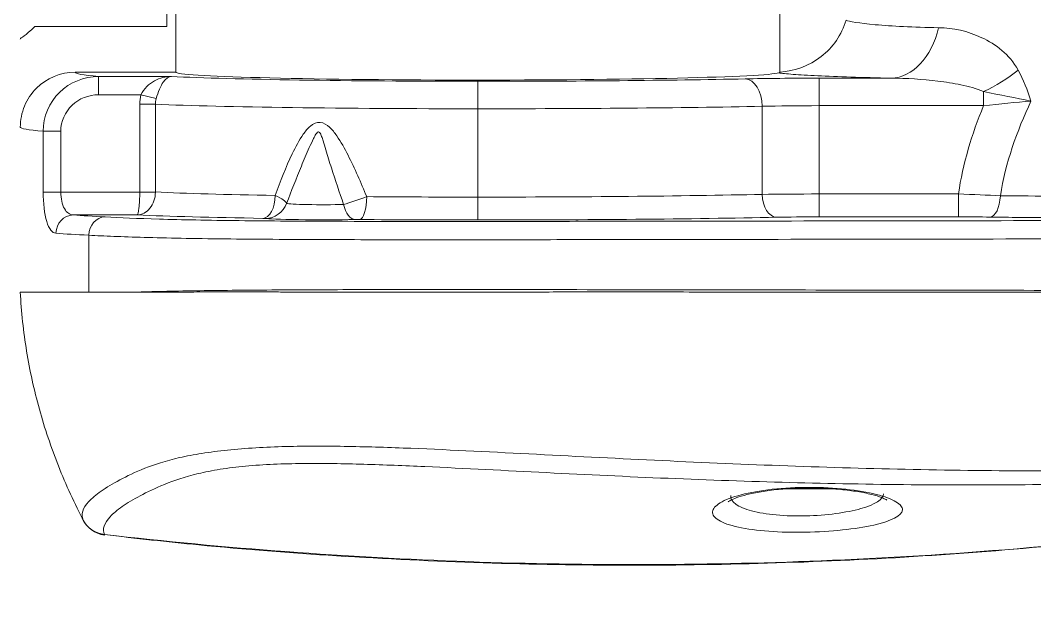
# Model space of a CAD drawing. Header units: millimetres. Extents: x 0 to 594, y 0 to 532.
# Drawn here: x 468.86 to 474.4, y 277.87 to 281.15 of the extents above; entities that cross this region are included whole.
import ezdxf

# ---------------------------------------------------------------- set-up
doc = ezdxf.new("R2010")
doc.units = ezdxf.units.MM
for name, color, linetype, true_color in [('13', 7, 'Continuous', 0xffffff), ('201', 7, 'Continuous', 0xffffff), ('4', 7, 'Continuous', 0xffffff)]:
    doc.layers.add(name, color=color, linetype=linetype, true_color=true_color)

# ---------------------------------------------------------------- blocks, each defined once
blk = doc.blocks.new('_U13')
at = {"layer": '201', "color": 250, "lineweight": 13}
blk.add_arc((430.61169, 282.820884), 53.921515, 175, 359.999943, dxfattribs=at)

msp = doc.modelspace()

# ---------------------------------------------------------------- linework, layer by layer
at = {"layer": '13', "color": 250, "linetype": 'Continuous', "lineweight": 18}
msp.add_circle((430.61169, 282.82088), 80.5978, dxfattribs=at)
at = {"layer": '4', "color": 250, "linetype": 'Continuous', "lineweight": 18}
for p, q in [((469.71169, 281.22088), (469.71169, 280.87089)), ((473.01169, 280.87147), (473.01169, 281.22088)), ((469.1617, 280.87088), (469.71169, 280.87088)), ((469.28933, 280.84725), (469.68767, 280.84725)), ((473.2265, 280.83805), (473.62025, 280.83805)), ((469.50024, 280.09151), (469.15115, 280.09151)), ((473.03598, 278.59588), (473.30028, 278.59588))]:
    msp.add_line(p, q, dxfattribs=at)
at = {"layer": '4', "color": 250, "linetype": 'Continuous', "lineweight": 13}
for p, q in [((469.28933, 280.84725), (469.28933, 280.74728)), ((471.36169, 280.82103), (471.36169, 280.67108)), ((473.2265, 280.6881), (473.2265, 280.83805)), ((469.52075, 280.74728), (469.28933, 280.74728)), ((469.52075, 280.74728), (469.60451, 280.7265)), ((474.12429, 280.6881), (474.12429, 280.7654)), ((469.51439, 280.21679), (469.51439, 280.69538)), ((469.51439, 280.69538), (469.60032, 280.69538)), ((469.60032, 280.69538), (469.60032, 280.21679)), ((472.9157, 280.20387), (472.9157, 280.68441)), ((473.2265, 280.6881), (473.2265, 280.20599)), ((474.12429, 280.6881), (473.2265, 280.6881)), ((471.36169, 280.67108), (471.36169, 280.18897)), ((468.98654, 280.21647), (468.98654, 280.5486)), ((468.98654, 280.5486), (469.08297, 280.5486)), ((469.08297, 280.5486), (469.08297, 280.21647)), ((468.98654, 280.21647), (469.08297, 280.21647)), ((469.08297, 280.21647), (469.51439, 280.21647)), ((469.51439, 280.21679), (469.60032, 280.21679)), ((469.51439, 280.21647), (469.60029, 280.21519)), ((471.36169, 280.06401), (471.36169, 280.18897)), ((473.2265, 280.08104), (473.2265, 280.20599)), ((473.2265, 280.20599), (473.98805, 280.20599)), ((473.98805, 280.08104), (473.98805, 280.20599)), ((473.98805, 280.08104), (473.2265, 280.08104)), ((469.23609, 279.98079), (469.23609, 279.67088)), ((469.32132, 278.34728), (469.32209, 278.34409))]:
    msp.add_line(p, q, dxfattribs=at)
at = {"layer": '4', "color": 250, "linetype": 'Continuous', "lineweight": 18}
msp.add_arc((469.33919, 278.49313), 0.15, 203.71737, 263.47648, dxfattribs=at)
at = {"layer": '4', "color": 250, "linetype": 'Continuous', "lineweight": 13}
for centre, major_axis, ratio, start_param, end_param in [((473.62025, 281.23791), (0.00986, 0.39988), 0.68545, 3.1775519, 4.413369), ((472.36169, 280.87068), (3.2, 0), 0.026186, 3.1391386, 3.4249846), ((471.36169, 280.87078), (1.9, 0), 0.026186, 3.63428, 4.712389), ((474.12429, 280.97153), (0.34114, 0.20886), 0.456334, 4.4399478, 5.0040248), ((471.36169, 280.88256), (2.35, 0), 0.026186, 4.712389, 5.383175), ((473.2265, 280.82103), (0.65, 0), 0.026186, 1.5707963, 2.2415823), ((472.82245, 280.68441), (-0.00312, 0.14997), 0.62152, 4.6994749, 6.2497645), ((471.36169, 280.72083), (2.05, 0), 0.02427, 3.678671, 4.712389), ((471.36169, 280.73262), (2.5, 0), 0.024615, 4.712389, 5.383175), ((473.2265, 280.67108), (0.5, 0), 0.034042, 1.5707963, 2.2415823), ((472.36169, 280.57078), (3.5, 0), 0.023941, 3.1415927, 3.4094916), ((471.36169, 280.24593), (2.05, 0), 0.027783, 3.678671, 4.1418442), ((470.18699, 280.19799), (0.0021, 0.12498), 0.540037, 3.1726999, 4.7214638), ((470.71739, 280.19153), (0.00102, 0.125), 0.296221, 3.1690031, 4.7147948), ((471.36169, 280.24593), (2.05, 0), 0.027783, 4.4116463, 4.712389), ((471.36169, 280.25771), (2.5, 0), 0.027495, 4.712389, 5.383175), ((472.9934, 280.20387), (-0.0026, 0.12497), 0.62152, 1.5578822, 3.1081718), ((473.2265, 280.19617), (0.5, 0), 0.019639, 1.5707963, 2.2415823), ((474.16033, 280.20492), (0.00166, 0.12499), 0.451589, 3.1709358, 4.6492419), ((470.19999, 280.19746), (0.02872, 0.12166), 0.993567, 3.3748532, 4.5935743), ((470.69325, 280.19145), (-0.00219, 0.12498), 0.555223, 1.9101936, 3.1101135), ((469.15115, 279.99154), (-0.00749, -0.09972), 0.943989, 3.2210058, 4.7831859), ((472.36169, 280.12081), (3.4, 0), 0.026186, 3.476996, 3.608358), ((469.32539, 279.98079), (-0.00519, -0.09987), 0.892784, 3.1997339, 4.7587503), ((471.36169, 280.12097), (2.175, 0), 0.026186, 3.6852172, 4.1418442), ((470.51645, 280.07342), (0.3184, 0), 0.026187, 3.2520765, 5.301069), ((471.36169, 280.13275), (2.625, 0), 0.026186, 4.712389, 5.383175), ((473.2265, 280.07122), (0.375, 0), 0.026186, 1.5707963, 2.2415823), ((471.36169, 280.12097), (2.175, 0), 0.026186, 4.4116463, 4.712389), ((472.36169, 280.02085), (3.5, 0), 0.025438, 3.476996, 3.608358), ((469.3383, 278.49516), (0.13734, 0.06031), 0.989766, 3.2054554, 4.1887891)]:
    msp.add_ellipse(centre, major_axis=major_axis, ratio=ratio, start_param=start_param, end_param=end_param, dxfattribs=at)
at = {"layer": '4', "color": 250, "linetype": 'Continuous', "lineweight": 18}
msp.add_ellipse((471.36169, 280.87088), major_axis=(1.65, 0), ratio=0.026186, start_param=3.1415927, end_param=6.1993986, dxfattribs=at)
for points in [[(469.66169, 281.12088), (469.66169, 281.15142), (469.66169, 281.1847), (469.66169, 281.22088)], [(468.86169, 281.05182), (468.86169, 281.05903), (468.8892, 281.06711), (468.94167, 281.12088)], [(473.0059, 280.86727), (473.00976, 280.86847), (473.01169, 280.87004), (473.01169, 280.87147)], [(469.50423, 279.67088), (469.54273, 279.67093), (469.5847, 279.67094), (469.62996, 279.67088)]]:
    msp.add_open_spline(points, degree=3, dxfattribs=at)
for points, knots in [([(468.94167, 281.12088), (469.00393, 281.12088), (469.06734, 281.12088), (469.19579, 281.12088), (469.25756, 281.12088), (469.37817, 281.12088), (469.43731, 281.12088), (469.55171, 281.12088), (469.60729, 281.12088), (469.66169, 281.12088)], [0, 0, 0, 0, 0.25, 0.25, 0.5, 0.5, 0.75, 0.75, 1, 1, 1, 1]), ([(473.01169, 280.87147), (473.0933, 280.87587), (473.17305, 280.90572), (473.3015, 281.00605), (473.34941, 281.07535), (473.37337, 281.15398)], [0, 0, 0, 0, 0.5, 0.5, 1, 1, 1, 1]), ([(468.86169, 280.57078), (468.86169, 280.60984), (468.86965, 280.64977), (468.89959, 280.72193), (468.92195, 280.75538), (469.00496, 280.83837), (469.08245, 280.87088), (469.1617, 280.87088)], [0, 0, 0, 0, 0.25, 0.25, 0.5, 0.5, 1, 1, 1, 1]), ([(476.63716, 280.09806), (476.57377, 280.09543), (476.50126, 280.09296), (476.34152, 280.08842), (476.25475, 280.08636), (476.06742, 280.08267), (475.96569, 280.08103), (475.75506, 280.0783), (475.64578, 280.07721), (475.41934, 280.07554), (475.30186, 280.07498), (475.06851, 280.07444), (474.95145, 280.07445), (474.71649, 280.07507), (474.60002, 280.07569), (474.37541, 280.07743), (474.26624, 280.07856), (474.16033, 280.07996)], [0, 0, 0, 0, 0.125, 0.125, 0.25, 0.25, 0.375, 0.375, 0.5, 0.5, 0.625, 0.625, 0.75, 0.75, 0.875, 0.875, 1, 1, 1, 1]), ([(468.86169, 279.67088), (468.86736, 279.56243), (468.89034, 279.34773), (468.96031, 279.02915), (469.06592, 278.71692), (469.15772, 278.51629), (469.20971, 278.41698)], [0, 0, 0, 0, 0.2474291, 0.4946214, 0.7445264, 1, 1, 1, 1]), ([(468.91022, 279.67088), (468.87796, 279.67088), (468.86167, 279.67088), (468.86169, 279.67088), (468.86169, 279.67088)], [0, 0, 0, 0, 0.9986839, 1, 1, 1, 1]), ([(469.15937, 279.67088), (469.0631, 279.67088), (468.97322, 279.67088), (468.91877, 279.67088), (468.91022, 279.67088)], [0, 0, 0, 0, 0.8224938, 1, 1, 1, 1]), ([(469.23608, 279.67088), (469.21241, 279.67088), (469.18667, 279.67088), (469.16233, 279.67088), (469.15937, 279.67088)], [0, 0, 0, 0, 0.8775854, 1, 1, 1, 1]), ([(469.50422, 279.67088), (469.44263, 279.67088), (469.35302, 279.67088), (469.27205, 279.67088), (469.2401, 279.67088), (469.23608, 279.67088)], [0, 0, 0, 0, 0.5816671, 0.9470014, 1, 1, 1, 1]), ([(469.62996, 279.67088), (469.65015, 279.67089), (469.69082, 279.67089), (469.75666, 279.67091), (469.82662, 279.67094), (469.90094, 279.67096), (469.97931, 279.67098), (470.06091, 279.671), (470.14471, 279.67098), (470.22976, 279.67095), (470.3158, 279.67092), (470.40277, 279.67089), (470.52543, 279.67088), (470.69422, 279.6709), (470.91887, 279.67091), (471.17324, 279.67089), (471.35255, 279.67089), (471.44702, 279.67088)], [0, 0, 0, 0, 0.0431693, 0.0869615, 0.1314168, 0.1765741, 0.2224754, 0.2690865, 0.3155664, 0.3618136, 0.4079794, 0.4541979, 0.5005843, 0.6023661, 0.7196052, 0.8522764, 1, 1, 1, 1]), ([(471.44702, 279.67088), (471.51859, 279.6709), (471.70908, 279.67093), (472.06534, 279.67097), (472.56276, 279.67093), (473.20135, 279.67088), (473.92269, 279.67087), (474.59704, 279.67091), (475.09656, 279.67087), (475.42605, 279.67089), (475.66183, 279.67093), (475.87726, 279.67095), (476.07157, 279.67094), (476.2444, 279.6709), (476.34999, 279.67089), (476.39958, 279.67088)], [0, 0, 0, 0, 0.0431021, 0.1147242, 0.2146999, 0.3430189, 0.4998246, 0.64966, 0.7496738, 0.8013074, 0.848934, 0.8926548, 0.9325374, 0.9683165, 1, 1, 1, 1]), ([(472.72974, 278.52594), (472.72976, 278.52593), (472.73188, 278.52778), (472.74705, 278.53725), (472.78614, 278.55297), (472.84791, 278.57001), (472.92995, 278.58538), (473.02731, 278.59639), (473.11577, 278.6011), (473.16839, 278.6006), (473.18573, 278.60014)], [0, 0, 0, 0, 0.0518029, 0.1660705, 0.2970523, 0.4428876, 0.5989434, 0.7610131, 0.9218049, 1, 1, 1, 1]), ([(473.18573, 278.60014), (473.20387, 278.6003), (473.25787, 278.59992), (473.34513, 278.59386), (473.43856, 278.58205), (473.51539, 278.56615), (473.56763, 278.55009), (473.5924, 278.53766), (473.59607, 278.53556), (473.5962, 278.53523)], [0, 0, 0, 0, 0.0883624, 0.2669047, 0.4429889, 0.6155323, 0.7883394, 0.9208967, 1, 1, 1, 1]), ([(469.32241, 278.3472), (469.49358, 278.32609), (469.91537, 278.27927), (470.60505, 278.22635), (471.39054, 278.18819), (472.19208, 278.17525), (472.99315, 278.18784), (473.79284, 278.22523), (474.58955, 278.29059), (475.14011, 278.3466), (475.42375, 278.38761), (475.44399, 278.39057)], [0, 0, 0, 0, 0.0842813, 0.2074586, 0.3380378, 0.468658, 0.5992492, 0.7296163, 0.8599034, 0.9900035, 1, 1, 1, 1])]:
    msp.add_open_spline(points, degree=3, knots=knots, dxfattribs=at)
at = {"layer": '4', "color": 250, "linetype": 'Continuous', "lineweight": 13}
for points, knots in [([(473.37337, 281.15398), (473.38996, 281.14765), (473.44429, 281.13816), (473.62252, 281.12205), (473.74001, 281.11536), (473.87928, 281.11365)], [0, 0, 0, 0, 0.5, 0.5, 1, 1, 1, 1]), ([(473.87928, 281.11365), (473.95886, 281.11268), (474.03784, 281.0952), (474.15313, 281.04119), (474.19029, 281.01853), (474.25858, 280.96104), (474.29025, 280.9258), (474.31367, 280.88248)], [0, 0, 0, 0, 0.5, 0.5, 0.75, 0.75, 1, 1, 1, 1]), ([(468.98654, 280.5486), (468.9867, 280.62817), (469.0202, 280.70575), (469.13263, 280.81556), (469.21014, 280.84706), (469.28933, 280.84725)], [0, 0, 0, 0, 0.5, 0.5, 1, 1, 1, 1]), ([(469.52075, 280.74728), (469.53795, 280.78195), (469.56561, 280.80755), (469.62431, 280.83931), (469.65624, 280.84669), (469.68767, 280.84725)], [0, 0, 0, 0, 0.5, 0.5, 1, 1, 1, 1]), ([(469.68767, 280.84725), (469.67283, 280.84634), (469.65753, 280.83674), (469.62864, 280.79649), (469.61484, 280.7634), (469.60451, 280.7265)], [0, 0, 0, 0, 0.5, 0.5, 1, 1, 1, 1]), ([(473.62025, 280.83805), (473.46154, 280.84196), (473.32563, 280.84634), (473.16538, 280.85379), (473.12017, 280.85638), (473.04879, 280.8617), (473.02248, 280.86444), (473.0059, 280.86727)], [0, 0, 0, 0, 0.5, 0.5, 0.75, 0.75, 1, 1, 1, 1]), ([(474.12429, 280.7654), (474.08519, 280.78282), (474.04332, 280.79295), (473.95973, 280.81041), (473.91746, 280.81694), (473.79037, 280.83249), (473.70535, 280.83748), (473.62025, 280.83805)], [0, 0, 0, 0, 0.25, 0.25, 0.5, 0.5, 1, 1, 1, 1]), ([(469.28933, 280.74728), (469.23583, 280.74728), (469.18327, 280.72698), (469.10621, 280.65423), (469.08297, 280.60217), (469.08297, 280.5486)], [0, 0, 0, 0, 0.5, 0.5, 1, 1, 1, 1]), ([(470.2545, 280.19799), (470.28292, 280.27518), (470.31271, 280.35196), (470.36566, 280.46266), (470.38463, 280.49913), (470.41936, 280.54843), (470.4319, 280.56399), (470.46244, 280.5893), (470.48083, 280.59827), (470.51956, 280.59497), (470.53683, 280.58373), (470.56634, 280.55656), (470.57905, 280.54044), (470.61402, 280.4906), (470.6338, 280.45433), (470.68988, 280.34406), (470.72256, 280.26805), (470.75442, 280.19153)], [0, 0, 0, 0, 0.25, 0.25, 0.375, 0.375, 0.4375, 0.4375, 0.5, 0.5, 0.5625, 0.5625, 0.625, 0.625, 0.75, 0.75, 1, 1, 1, 1]), ([(470.62855, 280.14869), (470.60545, 280.21525), (470.58297, 280.28167), (470.55112, 280.38103), (470.54085, 280.41414), (470.52594, 280.46341), (470.52107, 280.47978), (470.51351, 280.50405), (470.51096, 280.51209), (470.5053, 280.52787), (470.50278, 280.53624), (470.49449, 280.54547), (470.48963, 280.54606), (470.48254, 280.54042), (470.47986, 280.53654), (470.47233, 280.52507), (470.46808, 280.51689), (470.45567, 280.49233), (470.44807, 280.47564), (470.42563, 280.42541), (470.41134, 280.39167), (470.36934, 280.29039), (470.34259, 280.22264), (470.31661, 280.15471)], [0, 0, 0, 0, 0.25, 0.25, 0.375, 0.375, 0.4375, 0.4375, 0.46875, 0.46875, 0.5, 0.5, 0.515625, 0.515625, 0.53125, 0.53125, 0.5625, 0.5625, 0.625, 0.625, 0.75, 0.75, 1, 1, 1, 1]), ([(474.21656, 280.19628), (474.31607, 280.19512), (474.41867, 280.19464), (474.62977, 280.19512), (474.73926, 280.19618), (474.96, 280.19804), (475.06996, 280.1983), (475.28918, 280.20013), (475.39951, 280.2015), (475.61192, 280.20485), (475.71441, 280.20681), (475.91188, 280.21126), (476.00709, 280.21375), (476.18225, 280.2195), (476.26336, 280.22282), (476.41262, 280.23068), (476.48021, 280.23523), (476.53931, 280.24013)], [0, 0, 0, 0, 0.125, 0.125, 0.25, 0.25, 0.375, 0.375, 0.5, 0.5, 0.625, 0.625, 0.75, 0.75, 0.875, 0.875, 1, 1, 1, 1]), ([(469.05672, 279.99154), (469.03674, 279.993), (469.0189, 280.01541), (468.99361, 280.097), (468.98654, 280.15562), (468.98654, 280.21647)], [0, 0, 0, 0, 0.5, 0.5, 1, 1, 1, 1]), ([(469.08297, 280.21647), (469.08297, 280.18147), (469.09041, 280.1482), (469.11557, 280.10355), (469.13263, 280.09228), (469.15115, 280.09151)], [0, 0, 0, 0, 0.5, 0.5, 1, 1, 1, 1]), ([(469.50024, 280.09151), (469.50385, 280.09235), (469.50748, 280.10615), (469.5127, 280.15202), (469.5143, 280.18392), (469.51439, 280.21647)], [0, 0, 0, 0, 0.5, 0.5, 1, 1, 1, 1]), ([(469.60029, 280.21519), (469.59961, 280.18266), (469.58833, 280.1509), (469.55141, 280.1055), (469.52573, 280.09202), (469.50024, 280.09151)], [0, 0, 0, 0, 0.5, 0.5, 1, 1, 1, 1]), ([(470.31661, 280.15471), (470.32389, 280.15185), (470.36872, 280.14927), (470.49404, 280.14686), (470.57082, 280.1471), (470.62855, 280.14869)], [0, 0, 0, 0, 0.5, 0.5, 1, 1, 1, 1]), ([(469.32539, 280.08075), (469.40748, 280.07648), (469.50081, 280.07241), (469.68195, 280.06701), (469.7483, 280.06538), (469.89358, 280.06255), (469.97383, 280.06134), (470.22389, 280.05847), (470.40505, 280.05748), (470.76339, 280.05634), (470.94279, 280.05618), (471.30176, 280.05613), (471.48133, 280.05625), (471.84054, 280.05662), (472.02018, 280.05686), (472.55912, 280.05763), (472.9183, 280.05821), (473.63675, 280.05931), (473.99602, 280.05984), (474.71433, 280.061), (475.0736, 280.06159), (475.60988, 280.06316), (475.78871, 280.0638), (476.13969, 280.06571), (476.31254, 280.06695), (476.55903, 280.06998), (476.63657, 280.07116), (476.78063, 280.07394), (476.84775, 280.07556), (477.02794, 280.08087), (477.12033, 280.08496), (477.19952, 280.08923)], [0, 0, 0, 0, 0.0625, 0.0625, 0.09375, 0.09375, 0.125, 0.125, 0.1875, 0.1875, 0.25, 0.25, 0.3125, 0.3125, 0.375, 0.375, 0.5, 0.5, 0.625, 0.625, 0.75, 0.75, 0.8125, 0.8125, 0.875, 0.875, 0.90625, 0.90625, 0.9375, 0.9375, 1, 1, 1, 1]), ([(470.19999, 280.07251), (470.19966, 280.07258), (470.19879, 280.07266), (470.1962, 280.0728), (470.19445, 280.07286), (470.19079, 280.07296), (470.18896, 280.073), (470.18699, 280.07304)], [0, 0, 0, 0, 0.3601869, 0.3601869, 0.718856, 0.718856, 1, 1, 1, 1]), ([(470.71739, 280.06657), (470.71372, 280.0666), (470.70976, 280.06661), (470.70258, 280.0666), (470.69921, 280.06657), (470.69517, 280.06652), (470.69419, 280.06651), (470.69325, 280.06649)], [0, 0, 0, 0, 0.4622104, 0.4622104, 0.8667196, 0.8667196, 1, 1, 1, 1]), ([(477.28947, 279.98926), (477.20828, 279.98502), (477.1134, 279.98103), (476.9307, 279.97591), (476.8627, 279.97435), (476.71711, 279.97163), (476.63892, 279.97046), (476.47311, 279.96843), (476.3865, 279.96758), (476.21177, 279.96615), (476.123, 279.96556), (475.85397, 279.96404), (475.6708, 279.96336), (475.30425, 279.96225), (475.12045, 279.96184), (474.75247, 279.9611), (474.56828, 279.96079), (474.01569, 279.95989), (473.64717, 279.95935), (472.91025, 279.95822), (472.54181, 279.95763), (471.98901, 279.95684), (471.80475, 279.9566), (471.43632, 279.95625), (471.25214, 279.95614), (470.884, 279.95626), (470.70003, 279.95648), (470.42449, 279.95746), (470.33199, 279.9579), (470.15166, 279.95911), (470.06389, 279.95987), (469.89485, 279.96181), (469.81428, 279.963), (469.66761, 279.96574), (469.60019, 279.96732), (469.47751, 279.9708), (469.42306, 279.97267), (469.32339, 279.9766), (469.2779, 279.97867), (469.23609, 279.98078)], [0, 0, 0, 0, 0.0625, 0.0625, 0.09375, 0.09375, 0.125, 0.125, 0.15625, 0.15625, 0.1875, 0.1875, 0.25, 0.25, 0.3125, 0.3125, 0.375, 0.375, 0.5, 0.5, 0.625, 0.625, 0.6875, 0.6875, 0.75, 0.75, 0.8125, 0.8125, 0.84375, 0.84375, 0.875, 0.875, 0.90625, 0.90625, 0.9375, 0.9375, 0.96875, 0.96875, 1, 1, 1, 1]), ([(469.50423, 279.67088), (469.55221, 279.6723), (469.60503, 279.67364), (469.71825, 279.67603), (469.77856, 279.67709), (469.90683, 279.67896), (469.97512, 279.67977), (470.11752, 279.68114), (470.18978, 279.6817), (470.40885, 279.68306), (470.55786, 279.68357), (470.85871, 279.68419), (471.01084, 279.68429), (471.46605, 279.6843), (471.76929, 279.68393), (472.3755, 279.6831), (472.67847, 279.68262), (473.28446, 279.68168), (473.58747, 279.68122), (474.19348, 279.68029), (474.4965, 279.67983), (475.10185, 279.67871), (475.4043, 279.67808), (475.85543, 279.67639), (476.00624, 279.67569), (476.3004, 279.67377), (476.44371, 279.67256), (476.57968, 279.67088)], [0, 0, 0, 0, 0.03125, 0.03125, 0.0625, 0.0625, 0.09375, 0.09375, 0.125, 0.125, 0.1875, 0.1875, 0.25, 0.25, 0.375, 0.375, 0.5, 0.5, 0.625, 0.625, 0.75, 0.75, 0.875, 0.875, 0.9375, 0.9375, 1, 1, 1, 1]), ([(469.20504, 278.4263), (469.1917, 278.45666), (469.20213, 278.48996), (469.25273, 278.54505), (469.27556, 278.5643), (469.33215, 278.60385), (469.36597, 278.62424), (469.44471, 278.66611), (469.48885, 278.68779), (469.59518, 278.72979), (469.65668, 278.74955), (469.76923, 278.77518), (469.81044, 278.78309), (469.89797, 278.7969), (469.94447, 278.8029), (470.04304, 278.81301), (470.09546, 278.81717), (470.20215, 278.82354), (470.25664, 278.8258), (470.42284, 278.83023), (470.53804, 278.82996), (470.76731, 278.82591), (470.88186, 278.8222), (471.22536, 278.80863), (471.4542, 278.79669), (471.91187, 278.7731), (472.14076, 278.76128), (472.59804, 278.73974), (472.82649, 278.73), (473.51162, 278.70541), (473.96807, 278.69522), (474.65276, 278.6944), (474.88103, 278.69652), (475.33659, 278.70579), (475.56405, 278.71314), (476.01496, 278.72991), (476.24155, 278.73846), (476.54501, 278.74776), (476.64147, 278.75065), (476.81574, 278.75765), (476.89406, 278.76166), (477.03432, 278.76906), (477.09559, 278.77196), (477.19469, 278.77461), (477.23356, 278.77458), (477.29934, 278.77573), (477.32586, 278.77684), (477.35594, 278.77897), (477.36441, 278.77976), (477.37853, 278.7815), (477.38451, 278.78244), (477.38491, 278.78259)], [0, 0, 0, 0, 0.0625, 0.0625, 0.09375, 0.09375, 0.125, 0.125, 0.15625, 0.15625, 0.1875, 0.1875, 0.203125, 0.203125, 0.21875, 0.21875, 0.234375, 0.234375, 0.25, 0.25, 0.28125, 0.28125, 0.3125, 0.3125, 0.375, 0.375, 0.4375, 0.4375, 0.5, 0.5, 0.625, 0.625, 0.6875, 0.6875, 0.75, 0.75, 0.8125, 0.8125, 0.84375, 0.84375, 0.875, 0.875, 0.90625, 0.90625, 0.9375, 0.9375, 0.96875, 0.96875, 0.984375, 0.984375, 1, 1, 1, 1]), ([(475.55297, 278.65035), (475.3879, 278.64358), (475.22207, 278.63751), (474.83534, 278.62609), (474.61417, 278.62163), (473.95076, 278.61482), (473.50844, 278.61927), (472.84459, 278.63698), (472.62324, 278.64471), (472.18023, 278.66303), (471.95849, 278.67369), (471.5151, 278.69599), (471.29343, 278.70789), (470.96071, 278.72289), (470.84977, 278.72743), (470.62771, 278.73381), (470.51555, 278.73576), (470.29793, 278.73365), (470.19123, 278.72944), (470.04352, 278.71574), (469.99725, 278.71), (469.91077, 278.69624), (469.87024, 278.68814), (469.7598, 278.66171), (469.70058, 278.64148), (469.59798, 278.59977), (469.55529, 278.57887), (469.47903, 278.53841), (469.44624, 278.51872), (469.39127, 278.48053), (469.36904, 278.46195), (469.31954, 278.40875), (469.30896, 278.3766), (469.32132, 278.34728)], [0, 0, 0, 0, 0.0640073, 0.0640073, 0.1490975, 0.1490975, 0.319278, 0.319278, 0.4043683, 0.4043683, 0.4894585, 0.4894585, 0.5745488, 0.5745488, 0.6170939, 0.6170939, 0.659639, 0.659639, 0.7021841, 0.7021841, 0.7234567, 0.7234567, 0.7447293, 0.7447293, 0.7872744, 0.7872744, 0.8298195, 0.8298195, 0.8723646, 0.8723646, 0.9149098, 0.9149098, 1, 1, 1, 1]), ([(473.6814, 278.48108), (473.67893, 278.45054), (473.62249, 278.42133), (473.47558, 278.38784), (473.41726, 278.37859), (473.28975, 278.36506), (473.22033, 278.3608), (473.08309, 278.35827), (473.01405, 278.35999), (472.88894, 278.36939), (472.83191, 278.37711), (472.73834, 278.3976), (472.70198, 278.41022), (472.65349, 278.43911), (472.64208, 278.45509), (472.64507, 278.4876), (472.65963, 278.50445), (472.71262, 278.53606), (472.7514, 278.55105), (472.84822, 278.57643), (472.90611, 278.58682), (473.03427, 278.60102), (473.10303, 278.60468), (473.24157, 278.60466), (473.31006, 278.60096), (473.43511, 278.58748), (473.4921, 278.57764), (473.58509, 278.55427), (473.62198, 278.54054), (473.67053, 278.51165), (473.68263, 278.49634), (473.6814, 278.48108)], [0, 0, 0, 0, 0.125, 0.125, 0.1875, 0.1875, 0.25, 0.25, 0.3125, 0.3125, 0.375, 0.375, 0.4375, 0.4375, 0.5, 0.5, 0.5625, 0.5625, 0.625, 0.625, 0.6875, 0.6875, 0.75, 0.75, 0.8125, 0.8125, 0.875, 0.875, 0.9375, 0.9375, 1, 1, 1, 1]), ([(472.74319, 278.5594), (472.74317, 278.55921), (472.74316, 278.55901), (472.74202, 278.54279), (472.75118, 278.52703), (472.79018, 278.49856), (472.81947, 278.48612), (472.89503, 278.46596), (472.94124, 278.45836), (473.04261, 278.44921), (473.09859, 278.4476), (473.20965, 278.45034), (473.26567, 278.45467), (473.36832, 278.46829), (473.41504, 278.47751), (473.53255, 278.51082), (473.57724, 278.53967), (473.57894, 278.56989)], [0, 0, 0, 0, 0.0015282, 0.0015282, 0.1263371, 0.1263371, 0.2511461, 0.2511461, 0.3759551, 0.3759551, 0.5007641, 0.5007641, 0.6255731, 0.6255731, 0.750382, 0.750382, 1, 1, 1, 1]), ([(469.32132, 278.34728), (469.98179, 278.27192), (470.64522, 278.22254), (471.97183, 278.17557), (472.63575, 278.1779), (474.01864, 278.23733), (474.73383, 278.29842), (475.44512, 278.39057)], [0, 0, 0, 0, 0.3244279, 0.3244279, 0.6488558, 0.6488558, 1, 1, 1, 1])]:
    msp.add_open_spline(points, degree=3, knots=knots, dxfattribs=at)
for points in [[(474.31367, 280.88248), (474.34186, 280.83035), (474.36477, 280.77312), (474.38351, 280.71347)], [(469.51439, 280.69538), (469.51439, 280.71294), (469.51652, 280.73024), (469.52075, 280.74728)], [(474.38351, 280.71347), (474.30285, 280.72949), (474.21406, 280.74688), (474.12429, 280.7654)], [(469.60451, 280.7265), (469.60169, 280.71643), (469.60024, 280.70585), (469.60032, 280.69538)], [(473.98805, 280.20599), (474.01066, 280.37155), (474.06173, 280.53244), (474.12429, 280.6881)], [(474.38351, 280.71347), (474.30181, 280.70584), (474.21391, 280.69703), (474.12429, 280.6881)], [(474.38351, 280.71347), (474.30786, 280.54806), (474.2433, 280.37571), (474.21656, 280.19628)], [(469.51439, 280.21647), (469.51439, 280.21657), (469.51439, 280.21668), (469.51439, 280.21679)], [(469.60032, 280.21679), (469.60031, 280.21625), (469.6003, 280.21572), (469.60029, 280.21519)], [(470.2545, 280.19799), (470.29142, 280.18126), (470.31483, 280.16492), (470.31661, 280.15471)], [(470.62855, 280.14869), (470.66484, 280.15878), (470.71226, 280.17496), (470.75442, 280.19153)], [(473.98805, 280.20599), (474.06771, 280.20331), (474.14561, 280.19998), (474.21656, 280.19628)], [(474.16033, 280.07996), (474.10679, 280.08067), (474.04807, 280.08104), (473.98805, 280.08104)]]:
    msp.add_open_spline(points, degree=3, dxfattribs=at)

# ---------------------------------------------------------------- block references
at = {"layer": '201', "color": 250, "linetype": 'Continuous', "lineweight": 18}
msp.add_blockref('_U13', (0, 0), dxfattribs=at)

doc.saveas('drawing.dxf')
